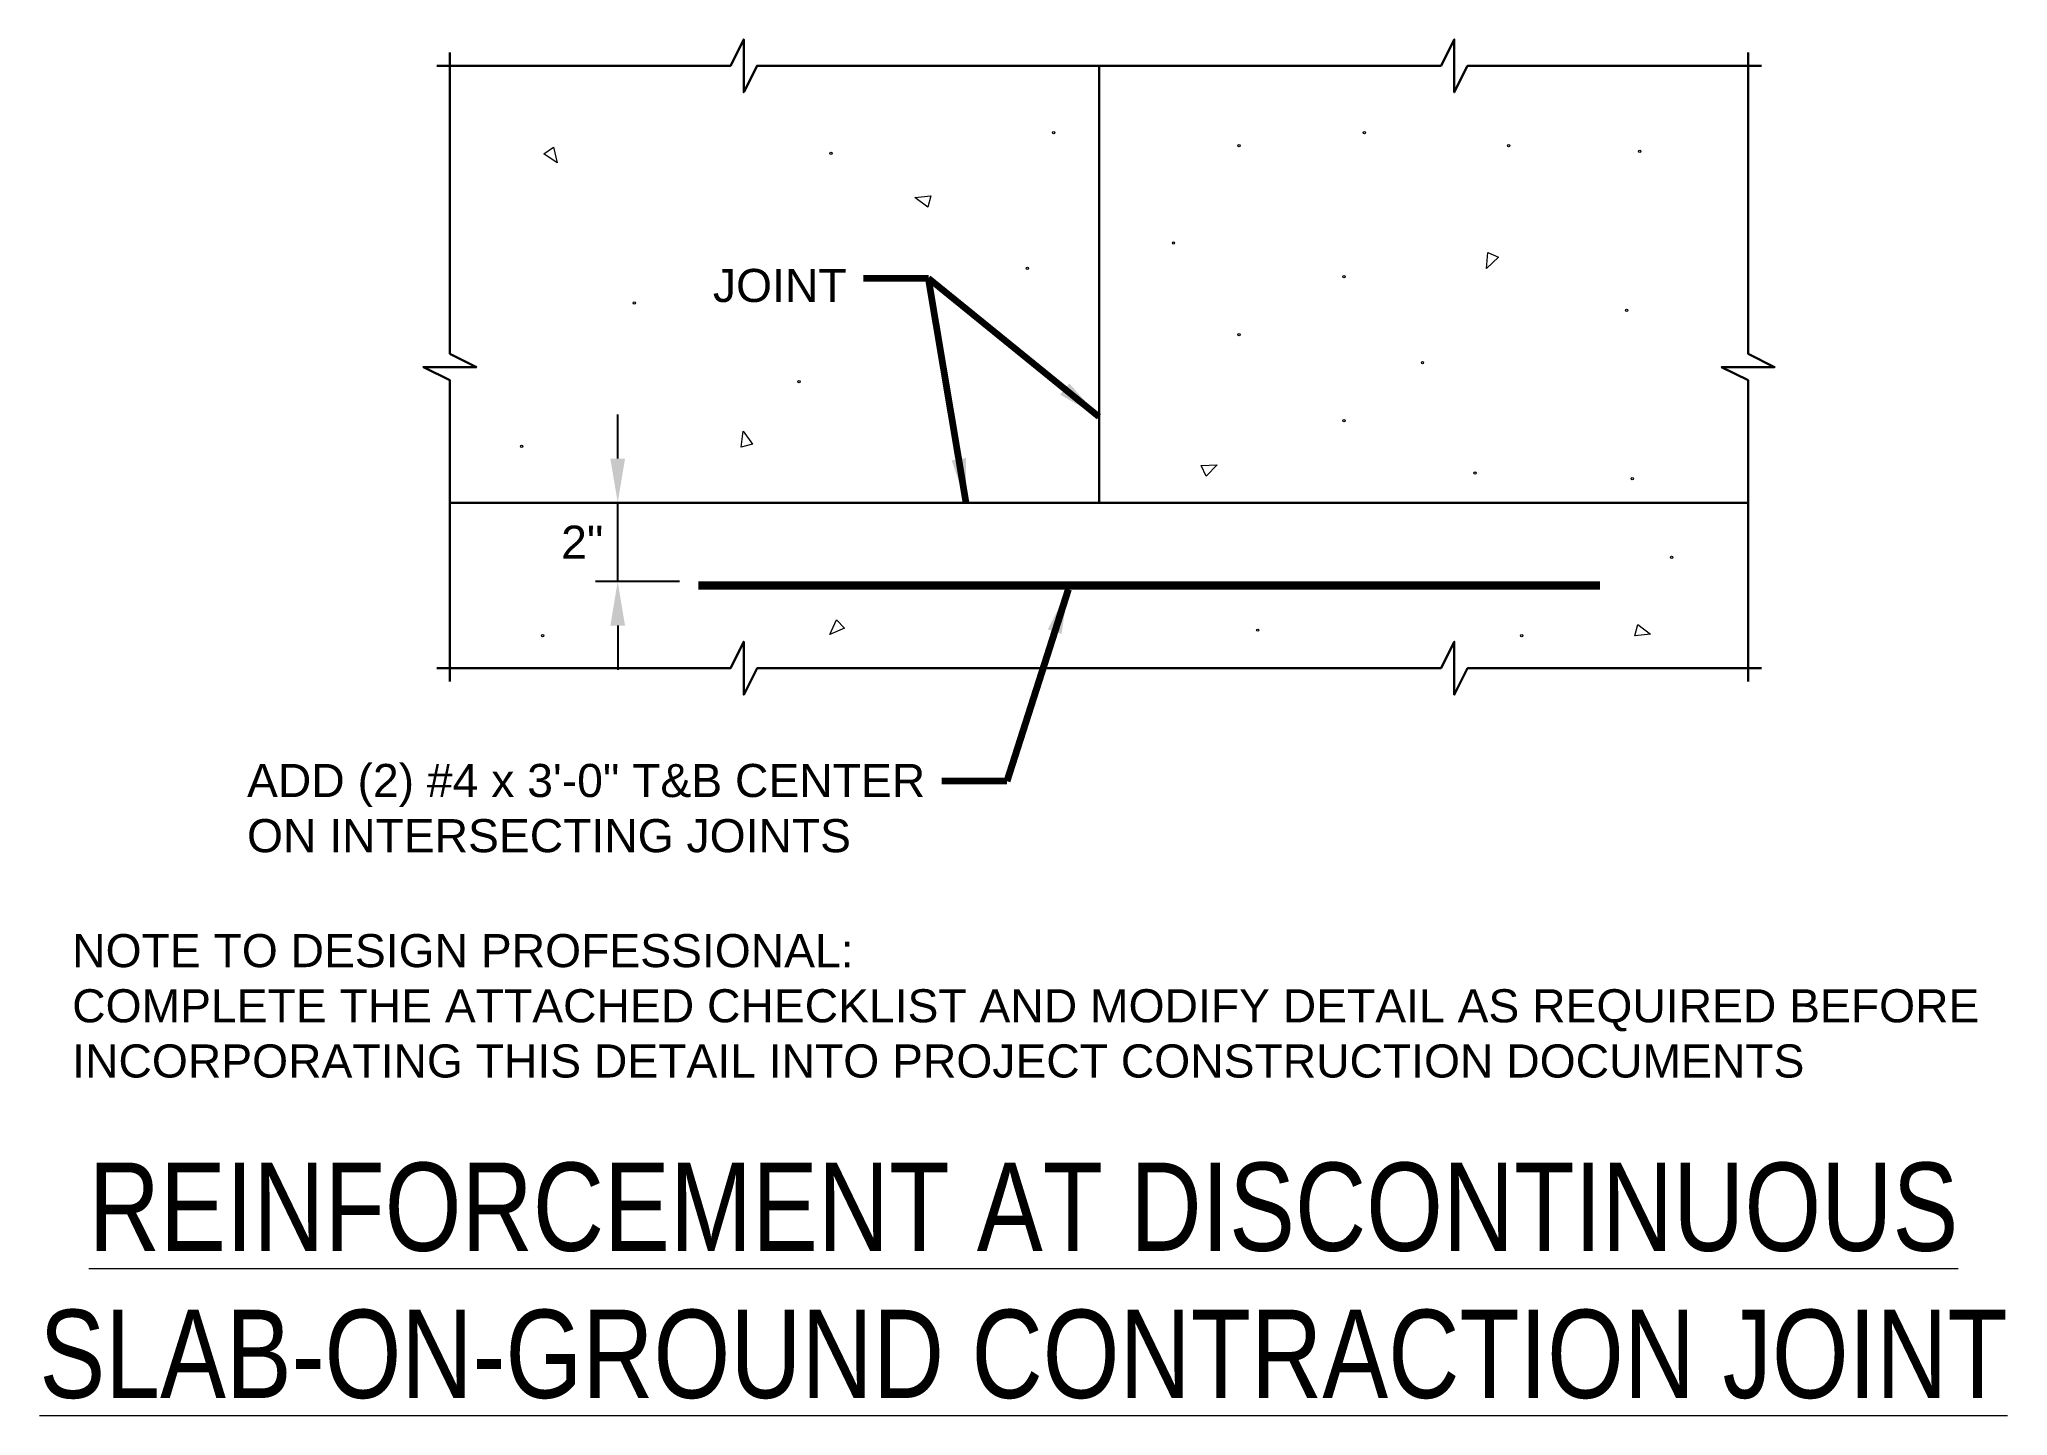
# Model space of a CAD drawing. Header units: inches. Extents: x 864.3 to 953.4, y 101.5 to 163.9.
import ezdxf

# ---------------------------------------------------------------- set-up
doc = ezdxf.new("R2010")
doc.units = ezdxf.units.IN
doc.header["$LTSCALE"] = 5
doc.header["$MEASUREMENT"] = 0
for name, color, linetype, lineweight in [('Concrete pattern', 5, 'Continuous', 5), ('S-ANNO-DIMS', 1, 'Continuous', 20), ('S-ANNO-TEXT', 7, 'Continuous', 20), ('S-DELT-PATT', 7, 'Continuous', 15), ('S-DETL', 3, 'Continuous', 30)]:
    doc.layers.add(name, color=color, linetype=linetype, lineweight=lineweight)
doc.styles.add('Romans', font='arial.ttf')
doc.dimstyles.get("Standard").update_dxf_attribs({"dimtxt": 0.18, "dimasz": 0.18, "dimexe": 0.18, "dimexo": 0.0625, "dimgap": 0.09, "dimtad": 0, "dimtih": 1, "dimtoh": 1, "dimdec": 4, "dimzin": 0, "dimdsep": 46, "dimtxsty": 'Standard', "dimcen": 0.09, "dimadec": 0, "dimazin": 0, "dimtfac": 1, "dimtdec": 4, "dimtofl": 0, "dimtmove": 0, "dimatfit": 3, "dimfxl": 1, "dimtolj": 1, "dimtzin": 0, "dimarcsym": 0})

# ---------------------------------------------------------------- blocks, each defined once
blk = doc.blocks.new('*D0')
at = {"layer": 'Defpoints', "color": 0, "transparency": 16777216}
for p in [(890.465, 142.89), (894.265, 142.89), (894.265, 139.322)]:
    blk.add_point(p, dxfattribs=at)
at = {"layer": 'S-ANNO-DIMS', "color": 0, "lineweight": -2, "transparency": 16777216}
for p, q in [((890.465, 144.89), (890.465, 146.89)), ((893.265, 142.89), (889.465, 142.89)), ((890.465, 139.322), (890.465, 142.89)), ((893.265, 139.322), (889.465, 139.322)), ((890.465, 137.322), (890.465, 135.322))]:
    blk.add_line(p, q, dxfattribs=at)
at = {"layer": 'S-ANNO-DIMS', "color": 0, "transparency": 16777216}
for points in [[(890.131, 144.89), (890.798, 144.89), (890.465, 142.89)], [(890.131, 137.322), (890.798, 137.322), (890.465, 139.322)]]:
    blk.add_solid(points, dxfattribs=at)

msp = doc.modelspace()

# ---------------------------------------------------------------- linework, layer by layer
at = {"layer": 'Concrete pattern', "flags": 128}
msp.add_lwpolyline([(906.1076022, 144.2488228, -1), (906.0039222, 144.2488228, -1)], format="xyb", close=True, dxfattribs=at)
at = {"layer": 'S-DELT-PATT', "flags": 128}
for points in [[(910.2629354, 159.6613831, -1), (910.1592554, 159.6613831, -1)], [(924.3401729, 159.6613831, -1), (924.2364929, 159.6613831, -1)], [(900.1714221, 158.729045, -1), (900.0677421, 158.729045, -1)], [(918.6583983, 159.0680787, -1), (918.5547183, 159.0680787, -1)], [(930.8699765, 159.0680787, -1), (930.7662965, 159.0680787, -1)], [(936.8061646, 158.8138034, -1), (936.7024846, 158.8138034, -1)], [(915.6903043, 154.6606634, -1), (915.5866243, 154.6606634, -1)], [(909.0756962, 153.5142189, -1), (908.9720162, 153.5142189, -1)], [(923.4073472, 153.1350208, -1), (923.3036672, 153.1350208, -1)], [(891.26714, 151.9484074, -1), (891.16346, 151.9484074, -1)], [(936.212541, 151.6093783, -1), (936.108861, 151.6093783, -1)], [(918.6583983, 150.5075233, -1), (918.5547183, 150.5075233, -1)], [(926.9690568, 149.236156, -1), (926.8653768, 149.236156, -1)], [(898.7297694, 148.3751852, -1), (898.6260894, 148.3751852, -1)], [(923.4073472, 146.6086585, -1), (923.3036672, 146.6086585, -1)], [(886.1662203, 145.4421273, -1), (886.0625403, 145.4421273, -1)], [(929.3435273, 144.2354317, -1), (929.2398473, 144.2354317, -1)], [(936.4669545, 143.981161, -1), (936.3632745, 143.981161, -1)], [(938.2478093, 140.4213253, -1), (938.1441293, 140.4213253, -1)], [(926.0362232, 139.107402, -1), (925.9325432, 139.107402, -1)], [(887.1118147, 136.8614897, -1), (887.0081347, 136.8614897, -1)], [(919.5064196, 137.1157649, -1), (919.4027396, 137.1157649, -1)], [(931.4635922, 136.8614897, -1), (931.3599122, 136.8614897, -1)]]:
    msp.add_lwpolyline(points, format="xyb", close=True, dxfattribs=at)
for points in [[(887.5517245, 159.005465), (887.7179202, 158.2914956), (887.1174278, 158.7013671)], [(904.5161893, 156.2802241), (903.9299454, 156.7203278), (904.6534096, 156.7923371)], [(930.3554853, 154.0116995), (929.8202675, 153.5107851), (929.8749805, 154.2357625)], [(896.0531579, 145.4025003), (896.1411769, 146.1302543), (896.5652709, 145.5397206)], [(916.8894566, 144.5735139), (917.6214387, 144.6132052), (917.1135196, 144.0930091)], [(900.7440836, 137.2077487), (900.0698206, 136.9200984), (900.3691909, 137.5826414)], [(936.6637681, 137.3687293), (937.2500121, 136.9286256), (936.5265479, 136.8566163)]]:
    msp.add_lwpolyline(points, close=True, dxfattribs=at)
at = {"layer": 'S-DETL'}
for p, q in [((912.2645942, 142.8899464), (912.2645942, 162.6899464)), ((882.8645942, 142.8899464), (941.6645942, 142.8899464))]:
    msp.add_line(p, q, dxfattribs=at)
for points in [[(882.8645942, 163.2899464), (882.8645942, 158.9399464), (882.8645942, 149.6399464), (884.0645942, 149.0399464), (881.6645942, 149.0399464), (882.8645942, 148.4399464), (882.8645942, 134.7899464)], [(882.2645942, 162.6899464), (895.5736801, 162.6899464), (896.1736801, 163.8899464), (896.1736801, 161.4899464), (896.7736801, 162.6899464), (927.7555082, 162.6899464), (928.3555082, 163.8899464), (928.3555082, 161.4899464), (928.9555082, 162.6899464), (942.2645942, 162.6899464)], [(941.6645942, 163.2899464), (941.6645942, 158.9399464), (941.6645942, 149.6399464), (942.8645942, 149.0399464), (940.4645942, 149.0399464), (941.6645942, 148.4399464), (941.6645942, 134.7899464)], [(882.2645942, 135.3899464), (895.5736801, 135.3899464), (896.1736801, 136.5899464), (896.1736801, 134.1899464), (896.7736801, 135.3899464), (927.7555082, 135.3899464), (928.3555082, 136.5899464), (928.3555082, 134.1899464), (928.9555082, 135.3899464), (942.2645942, 135.3899464)]]:
    msp.add_lwpolyline(points, dxfattribs=at)
at = {"layer": 'S-DETL', "const_width": 0.375, "flags": 128}
msp.add_lwpolyline([(894.1172403, 139.1399464), (934.9573175, 139.1399464)], dxfattribs=at)

# ---------------------------------------------------------------- texts
at = {"layer": 'S-ANNO-TEXT', "style": 'Romans'}
msp.add_text('2"', height=1.49999999, dxfattribs=at).set_placement((887.9035437, 140.3527776))
at = {"layer": 'S-ANNO-TEXT', "insert": (894.7779379, 153.4867399), "char_height": 1.49999999, "width": 38.628504213, "attachment_point": 1, "style": 'Romans'}
msp.add_mtext('JOINT', dxfattribs=at)
at = {"layer": 'S-ANNO-TEXT', "style": 'Romans'}
for s, insert, char_height, attachment_point in [('ADD (2) #4 x 3\'-0" T&B CENTER \\PON INTERSECTING JOINTS', (873.6749003, 131.0543029), 1.499999989, 1), ('NOTE TO DESIGN PROFESSIONAL:\\PCOMPLETE THE ATTACHED CHECKLIST AND MODIFY DETAIL AS REQUIRED BEFORE \\PINCORPORATING THIS DETAIL INTO PROJECT CONSTRUCTION DOCUMENTS', (865.7561762, 123.3447395), 1.499999989, 1), ('{\\W0.8;\\LREINFORCEMENT AT DISCONTINUOUS \\PSLAB-ON-GROUND CONTRACTION JOINT}', (908.844341, 112.9893507), 4, 2)]:
    msp.add_mtext(s, dxfattribs=dict(at, insert=insert, char_height=char_height, attachment_point=attachment_point))

# ---------------------------------------------------------------- dimensions: what is measured, and where the dimension line sits
at = {"layer": 'S-ANNO-DIMS'}
dim = msp.add_linear_dim(base=(890.4645942, 142.8899464), p1=(894.2645942, 139.3217479), p2=(894.2645942, 142.8899464), angle=90, text=' ', dimstyle='Standard', override={"dimscale": 16, "dimtxt": 0.09375, "dimasz": 0.125, "dimexe": 0.0625, "dimgap": 0.0625, "dimdec": 5, "dimlfac": 1, "dimrnd": 0.03125, "dimzin": 7, "dimlunit": 4, "dimtxsty": 'Romans', "dimcen": 0.125, "dimadec": 4, "dimtdec": 5, "dimtofl": 1, "dimtvp": 1, "dimfrac": 2, "dimtzin": 3}, dxfattribs=at)
dim.commit()
dim.dimension.update_dxf_attribs({"geometry": '*D0', "text_midpoint": (890.4645942, 141.1058471), "dimtype": 128})

# ---------------------------------------------------------------- leaders
at = {"layer": 'S-ANNO-TEXT'}
for points in [[(912.2636868, 146.7838603), (904.5394147, 153.0562002), (901.6006553, 153.0562002)], [(906.2466867, 142.8899464), (904.5394147, 153.0562002), (901.6006553, 153.0562002)], [(910.8669441, 138.9524464), (908.0834754, 130.2782115), (905.144716, 130.2782115)]]:
    msp.add_leader(points, dimstyle='Standard', override={"dimscale": 16, "dimtxt": 0.09375, "dimasz": 0.125, "dimexe": 0.0625, "dimgap": 0.0625, "dimtad": 0, "dimtih": 0, "dimtoh": 0, "dimdec": 5, "dimlfac": 16, "dimrnd": 0.03125, "dimzin": 7, "dimlunit": 4, "dimtxsty": 'Romans', "dimcen": 0.125, "dimclrd": 256, "dimclre": 256, "dimclrt": 256, "dimadec": 4, "dimtdec": 5, "dimtofl": 1, "dimtvp": 1, "dimfrac": 2, "dimtzin": 3, "dimlwd": 65535, "dimlwe": 65535}, dxfattribs=at)

doc.saveas('drawing.dxf')
